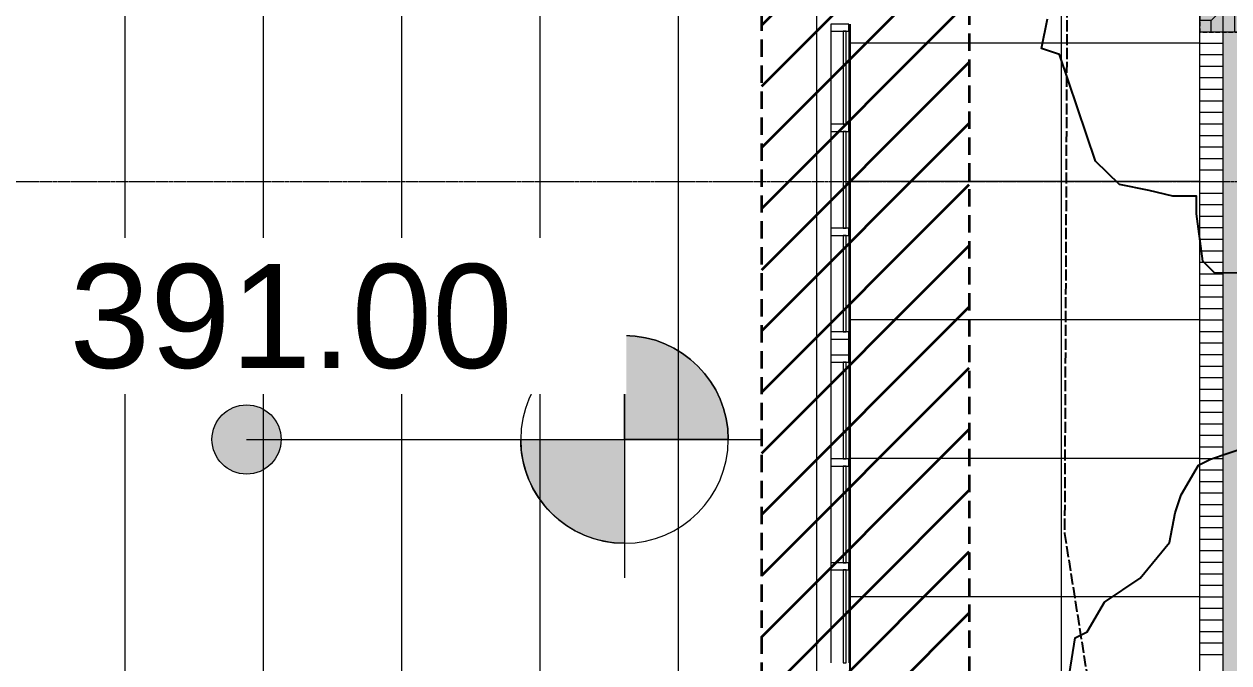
# Model space of a CAD drawing. Header units: inches. Extents: x 3268 to 7018, y 976 to 6708.
# Drawn here: x 5724.9 to 6143, y 1985.6 to 2207.1 of the extents above; entities that cross this region are included whole.
import ezdxf

# ---------------------------------------------------------------- set-up
doc = ezdxf.new("R2010")
doc.units = ezdxf.units.IN
doc.header["$MEASUREMENT"] = 0
for name, pattern in [('Grid Line 1_2_', [0.8749999999999999, 0.4999999999999999, -0.125, 0.125, -0.125]), ('IMPORT-DASHED _2_', [8.999999999999996, 5.999999999999998, -2.999999999999999]), ('IMPORT-DASHED4', [2.25, 1.5, -0.7499999999999998]), ('IMPORT-EASEMENT2', [4.799999999999999, 3.839999999999999, -0.9599999999999999])]:
    doc.linetypes.add(name, pattern=pattern)
for name, color, linetype, lineweight in [('0-landscaping', 1, 'Continuous', 25), ('A-DETL-GENF', 92, 'Continuous', 9), ('A-GLAZ-CURT', 52, 'Continuous', 9), ('A-GLAZ-CWMG', 51, 'Continuous', 9), ('C-ANNO-5FT-PED-ZONE', 130, 'Continuous', 25), ('C-BLDG', 3, 'Continuous', 25), ('C-ESMT-STBK', 4, 'IMPORT-DASHED _2_', 35), ('G-ANNO-DIMS', 111, 'Continuous', 9), ('L-MASK', 245, 'Continuous', 35), ('L-PVMT-BRCK-HATC', 252, 'Continuous', 15), ('L-PVMT-CONC-HATC', 252, 'Continuous', 15), ('L-SITE-TREE-GRAT', 250, 'Continuous', 13), ('S-GRID', 1, 'Continuous', 9), ('site_dwg', 8, 'Continuous', 9)]:
    doc.layers.add(name, color=color, linetype=linetype, lineweight=lineweight)
doc.layers.add('NPLT', color=200, linetype='Continuous', lineweight=13, plot=False)
doc.styles.add('Arial', font='arial.ttf', dxfattribs={"height": 36})

# ---------------------------------------------------------------- blocks, each defined once
blk = doc.blocks.new('System Panel - GLA-01 - Insulated Glass - Clear-7883307-Overall Retail Plan Opt 2')
at = {"layer": 'A-GLAZ-CURT'}
for p, q in [((16.125, -1.000000000000455), (-16.125, -1.000000000000455)), ((-16.125, -1.000000000000455), (-16.125, -1.999999999999545)), ((-16.125, -1.999999999999545), (16.125, -1.999999999999545)), ((16.125, -1.999999999999545), (16.125, -1.000000000000455))]:
    blk.add_line(p, q, dxfattribs=at)
blk = doc.blocks.new('Rectangular Mullion - 2_5_ x 6_ rectangular-7883235-Overall Retail Plan Opt 2')
at = {"layer": 'A-GLAZ-CWMG'}
for p, q in [((6004.876172864579, 2017.898582565582), (6004.876172864579, 1985.648582565567)), ((6011.126172864579, 2017.898582565582), (6011.126172864579, 1985.648582565567))]:
    blk.add_line(p, q, dxfattribs=at)
blk = doc.blocks.new('Rectangular Mullion - 2_5_ x 6_ rectangular-V105-Overall Retail Plan Opt 2')
at = {"layer": 'A-GLAZ-CWMG'}
for p, q in [((-2.49999999999909, 3), (0, 3)), ((-2.49999999999909, -2.99999999999767), (-2.49999999999909, 3)), ((0, 3), (0, -2.99999999999767)), ((-2.49999999999909, -3.250000000000454), (-2.49999999999909, -2.99999999999767)), ((0, -3.250000000000454), (-2.49999999999909, -3.250000000000454)), ((0, -2.99999999999767), (0, -3.250000000000454))]:
    blk.add_line(p, q, dxfattribs=at)
blk = doc.blocks.new('Rectangular Mullion - 2_5_ x 6_ rectangular-V106-Overall Retail Plan Opt 2')
at = {"layer": 'A-GLAZ-CWMG'}
for p, q in [((-1.250000000000909, 3), (1.250000000000909, 3)), ((-1.250000000000909, -3.000000000000231), (-1.250000000000909, 3)), ((1.250000000000909, 3), (1.250000000000909, -3.000000000000231)), ((-1.250000000000909, -3.250000000000454), (-1.250000000000909, -3.000000000000231)), ((1.250000000000909, -3.250000000000454), (-1.250000000000909, -3.250000000000454)), ((1.250000000000909, -3.000000000000231), (1.250000000000909, -3.250000000000454))]:
    blk.add_line(p, q, dxfattribs=at)
blk = doc.blocks.new('System Panel - GLA-01 - Insulated Glass - Clear-7883304-Overall Retail Plan Opt 2')
at = {"layer": 'A-GLAZ-CURT'}
for p, q in [((16.74999999999909, -0.9999999999990904), (-16.74999999999909, -0.9999999999990904)), ((-16.74999999999909, -0.9999999999990904), (-16.74999999999909, -1.999999999999545)), ((-16.74999999999909, -1.999999999999545), (16.74999999999909, -1.999999999999545)), ((16.74999999999909, -1.999999999999545), (16.74999999999909, -0.9999999999990904))]:
    blk.add_line(p, q, dxfattribs=at)
blk = doc.blocks.new('Rectangular Mullion - 2_5_ x 6_ rectangular-4447663-Overall Retail Plan Opt 2')
at = {"layer": 'A-GLAZ-CWMG'}
for p, q in [((-1.250000000000909, 3), (1.250000000000909, 3)), ((-1.250000000000909, -2.99999999999831), (-1.250000000000909, 3)), ((1.250000000000909, 3), (1.250000000000909, -2.99999999999831)), ((-1.250000000000909, -3.250000000000454), (-1.250000000000909, -2.99999999999831)), ((1.250000000000909, -3.250000000000454), (-1.250000000000909, -3.250000000000454)), ((1.250000000000909, -2.99999999999831), (1.250000000000909, -3.250000000000454))]:
    blk.add_line(p, q, dxfattribs=at)
blk = doc.blocks.new('Rectangular Mullion - 2_5_ x 6_ rectangular-7883295-Overall Retail Plan Opt 2')
at = {"layer": 'A-GLAZ-CWMG'}
for p, q in [((6004.876172864578, 2204.648582565581), (6004.876172864578, 2172.398582565581)), ((6011.126172864578, 2204.648582565581), (6011.126172864578, 2172.398582565581))]:
    blk.add_line(p, q, dxfattribs=at)
blk = doc.blocks.new('System Panel - Slab Edge Cover-8632108-Overall Retail Plan Opt 2')
at = {"layer": 'A-GLAZ-CURT'}
for p, q in [((2.749999999998181, -2.875000000000454), (-2.749999999998181, -2.875000000000454)), ((-2.749999999998181, -2.875000000000454), (-2.749999999998181, -3.124999999999545)), ((-2.749999999998181, -3.124999999999545), (2.749999999998181, -3.124999999999545)), ((2.749999999998181, -3.124999999999545), (2.749999999998181, -2.875000000000454))]:
    blk.add_line(p, q, dxfattribs=at)
blk = doc.blocks.new('Rectangular Mullion - 2_5_ x 6_ rectangular-7885454-Overall Retail Plan Opt 2')
at = {"layer": 'A-GLAZ-CWMG'}
for p, q in [((6004.876172864578, 2133.898582565583), (6004.876172864578, 2100.398582565583)), ((6011.126172864578, 2133.898582565583), (6011.126172864578, 2100.398582565583))]:
    blk.add_line(p, q, dxfattribs=at)
blk = doc.blocks.new('Rectangular Mullion - 2_5_ x 6_ rectangular-7882911-Overall Retail Plan Opt 2')
at = {"layer": 'A-GLAZ-CWMG'}
for p, q in [((6004.876172864579, 2617.898582565575), (6004.876172864579, 2612.39858256558)), ((6011.126172864579, 2617.898582565575), (6011.126172864579, 2612.39858256558))]:
    blk.add_line(p, q, dxfattribs=at)
blk = doc.blocks.new('Rectangular Mullion - 2_5_ x 6_ rectangular-7883299-Overall Retail Plan Opt 2')
at = {"layer": 'A-GLAZ-CWMG'}
for p, q in [((6004.876172864578, 2089.898582565581), (6004.876172864579, 2056.398582565581)), ((6011.126172864578, 2089.898582565581), (6011.126172864579, 2056.398582565581))]:
    blk.add_line(p, q, dxfattribs=at)
blk = doc.blocks.new('site_dwg_dec1-V201-Overall Retail Plan Opt 2')
at = {"layer": '0-landscaping', "color": 213, "flags": 128}
blk.add_lwpolyline([(-55.46164372381701, 107.1177861229539), (-49.00267481756622, 112.3947722131256), (-46.03880041719548, 111.6163731676811), (-38.42578059645916, 114.0545933585913), (-28.62915415534246, 112.7497124130227), (-18.05225993053011, 114.4095335631268), (-12.49820972054351, 118.6562997094611), (-8.753996910396948, 120.8426259771245), (-1.140948729644719, 123.2808212633813), (1.822939583016477, 122.5024952453991), (9.809728627376328, 119.1371744186822)], dxfattribs=at)
blk = doc.blocks.new('site_dwg_dec1-V202-Overall Retail Plan Opt 2')
at = {"layer": '0-landscaping', "color": 213, "flags": 128}
blk.add_lwpolyline([(-113.5068532183001, -17.10199426285248), (-117.6248491627784, -13.48485254158504), (-117.8740236475211, -9.615914829065103), (-111.6642575858829, -0.4699661230747551), (-108.9495437625925, 2.620645575184653), (-113.0675397062086, 6.237787295142424), (-116.2805885930362, 10.88512405573647), (-120.5231648285268, 16.43677114294632), (-121.021499889685, 24.17471959924523), (-115.9658553720876, 36.15941098107077), (-110.9101685853717, 48.14415048813907), (-113.0937468457092, 51.88722671996515), (-107.539738906457, 56.13394474226811)], dxfattribs=at)
blk = doc.blocks.new('site_dwg_tree_grate_pvr-V279-Overall Retail Plan Opt 2')
at = {"layer": 'L-MASK', "lineweight": 15}
blk.add_hatch(color=10, dxfattribs=at).paths.add_polyline_path([(-35.99999999999931, -4.774847184307872e-12), (36.00000000000136, 0.0657132932406057), (36.00000000000068, 47.99999999999454), (-35.99999999999863, 47.99999999999522), (-35.99999999999931, 0.00646107884608682)])
at = {"layer": 'L-PVMT-BRCK-HATC'}
h = blk.add_hatch(dxfattribs=at)
h.set_pattern_fill('FP_230', color=53, style=0, pattern_type=2)
h.set_pattern_definition([(135, (-28, 40), (-5.654025822367634, 4.440892098500626e-16), [11.995, -3.998]), (225, (-30.827, 42.827), (-5.654025822367634, -4.440892098500626e-16), [11.995, -3.998])])
h.paths.add_polyline_path([(-27.99999999627402, 8.000000000926546), (28.00000000186401, 8.000000000925864), (28.00000000186332, 39.99999999906321), (-28.00000000186196, 39.9999999990639)])
h.paths.add_polyline_path([(-6.000000005587252, 17.99999999999522), (-5.999999999998635, 29.99999999999522), (6.000000000000681, 29.99999999999454), (6.000000000000681, 17.99999999999522)])
at = {"layer": 'L-PVMT-BRCK-HATC', "color": 53}
for p, q in [((-24, 40.00000000186264), (-24, 47.99999999999999)), ((-19.99999999813735, 40.00000000046565), (-19.99999999813735, 47.99999999999999)), ((-16.00000000186264, 40.00000000046565), (-16.00000000186264, 47.99999999999999)), ((-12, 40.00000000046565), (-12, 47.99999999999999)), ((-7.999999998137354, 39.99999999906867), (-7.999999998137354, 47.99999999999999)), ((-4.000000001862644, 40.00000000046565), (-4.000000001862644, 47.99999999999999)), ((0, 39.99999999906867), (0, 47.99999999999999)), ((4.000000001862644, 40.00000000046565), (4.000000001862644, 47.99999999999999)), ((7.999999998137354, 39.99999999906867), (7.999999998137354, 47.99999999999999)), ((12, 40.00000000186264), (12, 47.99999999999999)), ((15.99999999627471, 39.99999999906867), (15.99999999627471, 47.99999999999999)), ((20.00000000372529, 40.00000000186264), (20.00000000372529, 47.99999999999999)), ((24, 39.99999999906867), (24, 47.99999999999999)), ((31.99999999813735, 44.00000000093132), (28.00000000186264, 40.00000000186264)), ((-28.00000001303851, 36.00000000139698), (-36.00000001117586, 36.00000000139698)), ((28.00000000186264, 35.99999999999999), (35.99050116064015, 35.99999999999999)), ((-28.00000001303851, 31.99999999953434), (-36.00000001117586, 31.99999999953434)), ((27.99999999627471, 32.00000000093132), (35.99155851730152, 32.00000000093132)), ((-28.00000001303851, 28.00000000046566), (-36.00000001117586, 28.00000000046566)), ((28.00000000186264, 28.00000000046566), (35.99261587396417, 28.00000000046566)), ((-28.00000001303851, 24), (-36.00000001117586, 24)), ((27.99999999627471, 24), (35.99367323062554, 24)), ((-28.00000001303851, 20.00000000093132), (-36.00000001117586, 20.00000000093132)), ((28.00000000186264, 20.00000000093132), (35.99473058728755, 20.00000000093132)), ((-28.00000001303851, 16.00000000046566), (-36.00000001117586, 16.00000000046566)), ((27.99999999627471, 15.99999999906868), (35.99578794394956, 15.99999999906868)), ((-28.00000001303851, 12), (-36.0000000167638, 12)), ((28.00000000186264, 12.00000000139698), (35.99684530061093, 12.00000000139698)), ((-24, 8.00000000093132), (-24, 0)), ((-19.99999999813735, 8.00000000093132), (-19.99999999813735, 0)), ((-16.00000000186264, 8.00000000093132), (-16.00000000186264, 0)), ((-12, 8.00000000093132), (-12, 0)), ((-7.999999998137354, 8.00000000093132), (-7.999999998137354, 0)), ((-4.000000001862644, 8.00000000093132), (-4.000000001862644, 0)), ((0, 8.00000000093132), (0, 0)), ((4.000000001862644, 8.00000000093132), (4.000000001862644, 0)), ((7.999999998137354, 8.00000000093132), (7.999999998137354, 0)), ((12, 8.00000000093132), (12, 0)), ((16.00000000186264, 8.00000000093132), (16.00000000186264, 0)), ((20.00000000372529, 8.00000000093132), (20.00000000372529, 0)), ((24, 7.999999999534338), (24, 0)), ((31.99999999254942, 3.999999987892806), (27.99999999068677, 7.999999991152435))]:
    blk.add_line(p, q, dxfattribs=at)
at = {"layer": 'L-PVMT-BRCK-HATC', "color": 53, "flags": 128}
for points in [[(-36.00000001117586, 44.00000000093132), (-32.00000001490115, 44.00000000093132), (-32.00000001490115, 47.99999999999999)], [(35.98944380406282, 40.00000000046088), (28.00000000186401, 40.00000000046088), (28.00000000186401, 48.0000000013922)], [(31.99999999813735, 47.99999999999999), (31.99999999813735, 44.00000000093132), (35.99999999999999, 44.00000000093132)], [(-32.00000001490115, 43.99999999953433), (-28.00000001303851, 40.00000000046565), (-36.00000001117586, 40.00000000046565)], [(35.99790265727392, 7.999999999528881), (28.00000000186332, 7.999999999528881), (28.00000000186332, 39.99999999906321), (-28.00000000186196, 39.9999999990639), (-28.00000000186128, 8.000000000927228), (28.00000000186401, 8.000000000925864), (28.00000000186332, -5.456968210637569e-12)], [(-32.00000000372528, 3.999999987892806), (-28.00000001303851, 8.00000000093132), (-36.00000001117586, 8.00000000093132)], [(-36.00000000558793, 3.999999987892806), (-32.00000000372528, 3.999999987892806), (-32.00000000372528, 0)], [(35.9989600139404, 3.999999985093381), (31.9999999925501, 3.999999985094064), (31.99999999255078, -1.257762960449327e-08)]]:
    blk.add_lwpolyline(points, dxfattribs=at)
for points in [[(-28.00000001303851, 47.99999999999999), (-28.00000001303851, 39.99999999906867)], [(-28.00000000745058, 0), (-28.00000000745058, 8.00000000093132)]]:
    blk.add_lwpolyline(points, close=True, dxfattribs=at)
at = {"layer": 'L-SITE-TREE-GRAT', "color": 253, "linetype": 'IMPORT-DASHED4'}
for p, q in [((0, 30), (0, 47.99999999860301)), ((36.00000000000136, 0.06569903631566375), (36.00000000000068, 39.99801013555042)), ((0, 18), (0, 0))]:
    blk.add_line(p, q, dxfattribs=at)
at = {"layer": 'L-SITE-TREE-GRAT', "color": 253}
blk.add_line((36.00000000000068, 39.99801013555042), (36.00000000000136, 0.06569903631566375), dxfattribs=at)
at = {"layer": 'L-SITE-TREE-GRAT', "color": 253, "linetype": 'IMPORT-DASHED4', "flags": 128}
blk.add_lwpolyline([(36.00000000000068, 39.99801013555042), (36.00000000000068, 47.99999999999454), (-35.99999999999863, 47.99999999999522), (-35.99999999999931, -4.774847184307872e-12), (36.00000000000136, -5.456968210637569e-12)], dxfattribs=at)
at = {"layer": 'L-SITE-TREE-GRAT', "color": 253, "flags": 128}
for points in [[(-35.99999999999863, 47.99999999999522), (36.00000000000068, 47.99999999999454), (36.00000000000068, 39.99801013555042)], [(36.00000000000136, -5.456968210637569e-12), (-35.99999999999931, -4.774847184307872e-12), (-35.99999999999863, 47.99999999999522)]]:
    blk.add_lwpolyline(points, dxfattribs=at)
blk.add_lwpolyline([(-6.000000005587935, 18), (5.999999999999999, 18), (5.999999999999999, 30), (-5.999999999999999, 30)], close=True, dxfattribs=at)
at = {"layer": 'NPLT', "color": 253}
for p, q in [((5.999999999999999, 30), (-6.000000005587935, 18)), ((-5.999999999999999, 30), (5.999999999999999, 18))]:
    blk.add_line(p, q, dxfattribs=at)
blk = doc.blocks.new('site_dwg_b1-12649367-Overall Retail Plan Opt 2')
at = {"layer": 'L-PVMT-BRCK-HATC', "color": 53}
blk.add_line((0, -7.990953345783054), (0, 0), dxfattribs=at)
blk = doc.blocks.new('site_dwg-12440225-Overall Retail Plan Opt 2')
at = {"layer": 'C-ESMT-STBK'}
h = blk.add_hatch(dxfattribs=at)
h.set_pattern_fill('FP_236', color=43, style=0, pattern_type=2)
h.set_pattern_definition([(41.19300000000002, (24349227.445, 9821790.73), (-9.878962955707756, 11.2874306606842), [])])
h.paths.add_polyline_path([(24340754.41764874, 9814238.256800799), (24341007.28369483, 9818038.207201697), (24340597.61508091, 9818336.289935663), (24339080.54507963, 9818175.041572), (24339041.04656363, 9818170.586227996), (24338991.68861391, 9818164.27902802), (24338951.70183868, 9818158.637384389), (24338912.96937073, 9818152.689061128), (24338874.36010189, 9818146.280125272), (24338835.87236292, 9818139.411975248), (24338797.50579851, 9818132.085986648), (24338766.50818425, 9818125.853604812), (24338766.89231019, 9818124.002092425), (24338807.18576453, 9818132.259389622), (24338846.06993594, 9818139.731584428), (24338885.04424, 9818146.727429258), (24338924.10287013, 9818153.245822722), (24338956.51865115, 9818158.316607647), (24338953.32382087, 9818110.342748318), (24338969.07279708, 9818112.710400388), (24339007.86497075, 9818118.055290567), (24339046.71994471, 9818122.92269113), (24339092.45343486, 9818128.037917001), (24340292.99008468, 9818255.650188034), (24340584.31472673, 9818286.605874758), (24340934.68922023, 9818031.666679043), (24340687.3560084, 9814314.861073798), (24339595.34670922, 9814726.863514047), (24339587.50957331, 9814715.68687136), (24338715.45843181, 9815327.180653278), (24338691.60180446, 9815293.158049863), (24339013.48739237, 9815068.288049085), (24339549.36884944, 9814692.907733086), (24340725.61240819, 9814249.124683892)])
h.paths.add_polyline_path([(24338722.46981283, 9815337.179779818), (24338763.80719084, 9815396.132170605), (24338658.92817304, 9815468.79891386), (24338617.74228099, 9815409.741564125), (24338722.19139668, 9815337.372683933)])
at = {"layer": 'L-PVMT-BRCK-HATC'}
h = blk.add_hatch(dxfattribs=at)
h.set_pattern_fill('FP_246', color=53, style=0, pattern_type=2)
h.set_pattern_definition([(41.19300000000002, (24339643.438, 9814490.821), (0.375403592299723, 5.641549445222338), [11.995, -3.998]), (131.193, (24339646.447, 9814493.454), (0.3754035922997256, 5.641549445222338), [11.995, -3.998])])
h.paths.add_polyline_path([(24340842.61156637, 9814238.452556908), (24340984.35666168, 9814229.184970476), (24340985.08184925, 9814240.21984118), (24340898.39369201, 9814245.988042098), (24340909.54769063, 9814413.617360279), (24340996.23584811, 9814407.849159222), (24340998.60055943, 9814443.24651553), (24340950.68406565, 9814446.44756464), (24340955.48330994, 9814518.28743695), (24341003.37655815, 9814515.087940758), (24340908.34010612, 9814623.673321547), (24340920.54392031, 9814806.352176938), (24340880.57637491, 9814809.011604065), (24340848.51520066, 9814327.176090272)])
at = {"layer": 'C-ANNO-5FT-PED-ZONE', "color": 213, "linetype": 'IMPORT-EASEMENT2', "flags": 128}
blk.add_lwpolyline([(24341173.43156312, 9817974.569704888), (24341064.86211379, 9817879.53891328), (24341058.60739409, 9817785.539047208), (24341020.66169335, 9817759.050960105), (24341002.73584636, 9817494.243455587), (24341098.03372912, 9817385.653583419), (24341049.7296923, 9816657.855822798), (24340942.84306337, 9816588.119622858), (24340903.15724013, 9815991.696087312), (24340997.75345884, 9815877.316419568), (24340956.93820208, 9815281.87627089), (24340851.85462972, 9815190.060175546), (24340840.21389879, 9815028.451841284), (24340816.31959692, 9814987.856953233), (24340807.91752753, 9814861.58536387), (24340828.33680849, 9814837.590900285), (24340814.20948071, 9814639.141274119), (24340820.32276781, 9814572.244142456), (24340784.23728234, 9814041.25000657), (24340346.67693986, 9814070.985885575), (24339654.20889217, 9814556.549067944), (24339621.08674325, 9814593.99079329), (24339537.64412129, 9814651.844636435), (24339442.83972673, 9814690.826514924), (24339354.14331621, 9814753.02102556), (24339330.46229357, 9814798.298159737), (24339230.23757831, 9814867.973883716), (24339182.6163684, 9814867.152440649), (24339131.69313189, 9814915.47795062), (24338893.2467398, 9815077.690702066), (24338651.59712844, 9815247.640438044), (24338560.99241732, 9815303.182211477)], dxfattribs=at)
at = {"layer": 'C-BLDG', "color": 213}
blk.add_line((24340736.80801213, 9814596.844424374), (24340751.68001037, 9814820.350182291), dxfattribs=at)
at = {"layer": 'C-ESMT-STBK', "color": 43}
for p, q in [((24341007.27473861, 9818038.206394771), (24340754.40937513, 9814238.266251713)), ((24340705.4252711, 9814586.531122888), (24340741.08919988, 9815122.471643819))]:
    blk.add_line(p, q, dxfattribs=at)
at = {"layer": 'L-PVMT-BRCK-HATC', "color": 53, "flags": 128}
for points in [[(24340880.57707674, 9814809.022151684), (24340842.61156641, 9814238.452556906), (24340834.63844604, 9814238.983085673)], [(24340908.34010612, 9814623.673321547), (24340920.54392031, 9814806.352176938), (24340880.57637491, 9814809.011604065), (24340842.61156636, 9814238.452556908), (24340984.35666168, 9814229.184970476), (24340985.08184925, 9814240.21984118), (24340898.393692, 9814245.988042098), (24340909.54769063, 9814413.617360279), (24340996.2358481, 9814407.849159222), (24340998.60055944, 9814443.24651553), (24340950.68406564, 9814446.447564637), (24340955.48330993, 9814518.28743695), (24341003.37234423, 9814515.100916594)]]:
    blk.add_lwpolyline(points, dxfattribs=at)
at = {"layer": 'L-PVMT-CONC-HATC', "color": 53}
for p, q in [((24340792.53330918, 9814811.0407764), (24340751.24337784, 9814813.788194645)), ((24340872.34958505, 9814805.729828054), (24340792.53330918, 9814811.0407764)), ((24340789.34621878, 9814763.146701036), (24340748.05652109, 9814765.894103734)), ((24340869.16272823, 9814757.835737148), (24340789.34621878, 9814763.146701036)), ((24340786.15912837, 9814715.252625676), (24340744.86966434, 9814718.000012826)), ((24340865.97587141, 9814709.941646243), (24340786.15912837, 9814715.252625676)), ((24340782.97203796, 9814667.358550314), (24340741.6828076, 9814670.105921915)), ((24340862.78901459, 9814662.047555339), (24340782.97203796, 9814667.358550314)), ((24340779.78494756, 9814619.464474948), (24340738.49595085, 9814622.211831005)), ((24340859.60195636, 9814614.153477827), (24340779.78494756, 9814619.464474948))]:
    blk.add_line(p, q, dxfattribs=at)
at = {"layer": 'L-PVMT-CONC-HATC', "color": 53, "flags": 128}
for points in [[(24340810.97856645, 9813883.407517424), (24341079.49527819, 9817918.8457369), (24341096.7375669, 9818177.973708384)], [(24340761.14013512, 9813857.37360203), (24340780.70351875, 9814151.384449093), (24340979.00650612, 9817131.606608108)]]:
    blk.add_lwpolyline(points, dxfattribs=at)
at = {"xscale": 1.5, "yscale": 1.5, "zscale": 1.5, "rotation": 37.81158375857705}
for name, p in [('site_dwg_dec1-V202-Overall Retail Plan Opt 2', (24340999.18217026, 9814849.959616816)), ('site_dwg_dec1-V201-Overall Retail Plan Opt 2', (24340976.93204089, 9814514.697129939))]:
    blk.add_blockref(name, p, dxfattribs=at)
for name, p, rotation in [('site_dwg_tree_grate_pvr-V279-Overall Retail Plan Opt 2', (24340922.88773906, 9814842.275841026), 86.17804898976385), ('site_dwg_b1-12649367-Overall Retail Plan Opt 2', (24340880.32270542, 9814805.199299283), 266.1931696254707), ('site_dwg_b1-12649367-Overall Retail Plan Opt 2', (24340880.05713402, 9814801.20812504), 266.1931696254707), ('site_dwg_b1-12649367-Overall Retail Plan Opt 2', (24340879.79156262, 9814797.216950798), 266.1931696254707), ('site_dwg_b1-12649367-Overall Retail Plan Opt 2', (24340879.52599121, 9814793.225776557), 266.1931696254707), ('site_dwg_b1-12649367-Overall Retail Plan Opt 2', (24340879.26041981, 9814789.234602315), 266.1931696254707), ('site_dwg_b1-12649367-Overall Retail Plan Opt 2', (24340878.99484841, 9814785.243428072), 266.1931696254707), ('site_dwg_b1-12649367-Overall Retail Plan Opt 2', (24340878.72927701, 9814781.25225383), 266.1931696254707), ('site_dwg_b1-12649367-Overall Retail Plan Opt 2', (24340878.46370561, 9814777.261079587), 266.1931696254707), ('site_dwg_b1-12649367-Overall Retail Plan Opt 2', (24340877.93256281, 9814769.278731104), 266.1931696254707), ('site_dwg_b1-12649367-Overall Retail Plan Opt 2', (24340878.19813421, 9814773.269905346), 266.1931696254707), ('site_dwg_b1-12649367-Overall Retail Plan Opt 2', (24340877.66699141, 9814765.28755686), 266.1931696254707), ('site_dwg_b1-12649367-Overall Retail Plan Opt 2', (24340877.40142, 9814761.296382619), 266.1931696254707), ('site_dwg_b1-12649367-Overall Retail Plan Opt 2', (24340877.1358486, 9814757.305208378), 266.1931696254707), ('site_dwg_b1-12649367-Overall Retail Plan Opt 2', (24340876.8702772, 9814753.314034136), 266.1931696254707), ('site_dwg_b1-12649367-Overall Retail Plan Opt 2', (24340876.6047058, 9814749.322859893), 266.1931696254707), ('site_dwg_b1-12649367-Overall Retail Plan Opt 2', (24340876.3391344, 9814745.331685651), 266.1931696254707), ('site_dwg_b1-12649367-Overall Retail Plan Opt 2', (24340876.073563, 9814741.34051141), 266.1931696254707), ('site_dwg_b1-12649367-Overall Retail Plan Opt 2', (24340875.8079916, 9814737.349337168), 266.1931696254707), ('site_dwg_b1-12649367-Overall Retail Plan Opt 2', (24340875.54242019, 9814733.358162925), 266.1931696254707), ('site_dwg_b1-12649367-Overall Retail Plan Opt 2', (24340875.27684879, 9814729.366988683), 266.1931696254707), ('site_dwg_b1-12649367-Overall Retail Plan Opt 2', (24340875.01127739, 9814725.375814442), 266.1931696254707), ('site_dwg_b1-12649367-Overall Retail Plan Opt 2', (24340874.74570599, 9814721.384640198), 266.1931696254707), ('site_dwg_b1-12649367-Overall Retail Plan Opt 2', (24340874.48013459, 9814717.393465957), 266.1931696254707), ('site_dwg_b1-12649367-Overall Retail Plan Opt 2', (24340874.21456319, 9814713.402291713), 266.1931696254707), ('site_dwg_b1-12649367-Overall Retail Plan Opt 2', (24340873.94899179, 9814709.411117472), 266.1931696254707), ('site_dwg_b1-12649367-Overall Retail Plan Opt 2', (24340873.68342039, 9814705.41994323), 266.1931696254707), ('site_dwg_b1-12649367-Overall Retail Plan Opt 2', (24340873.41784898, 9814701.428768989), 266.1931696254707), ('site_dwg_b1-12649367-Overall Retail Plan Opt 2', (24340873.15227758, 9814697.437594745), 266.1931696254707), ('site_dwg_b1-12649367-Overall Retail Plan Opt 2', (24340872.88670618, 9814693.446420504), 266.1931696254707), ('site_dwg_b1-12649367-Overall Retail Plan Opt 2', (24340872.62113478, 9814689.455246262), 266.1931696254707), ('site_dwg_b1-12649367-Overall Retail Plan Opt 2', (24340872.08999198, 9814681.472897777), 266.1931696254707), ('site_dwg_b1-12649367-Overall Retail Plan Opt 2', (24340872.35556338, 9814685.46407202), 266.1931696254707), ('site_dwg_b1-12649367-Overall Retail Plan Opt 2', (24340871.82442058, 9814677.481723536), 266.1931696254707), ('site_dwg_b1-12649367-Overall Retail Plan Opt 2', (24340871.55884917, 9814673.490549294), 266.1931696254707), ('site_dwg_b1-12649367-Overall Retail Plan Opt 2', (24340871.29327777, 9814669.499375053), 266.1931696254707), ('site_dwg_b1-12649367-Overall Retail Plan Opt 2', (24340871.02770637, 9814665.50820081), 266.1931696254707), ('site_dwg_b1-12649367-Overall Retail Plan Opt 2', (24340870.76213497, 9814661.517026566), 266.1931696254707), ('site_dwg_b1-12649367-Overall Retail Plan Opt 2', (24340870.49656357, 9814657.525852324), 266.1931696254707), ('site_dwg_b1-12649367-Overall Retail Plan Opt 2', (24340870.23099216, 9814653.534678083), 266.1931696254707), ('site_dwg_b1-12649367-Overall Retail Plan Opt 2', (24340869.96542076, 9814649.543503841), 266.1931696254707), ('site_dwg_b1-12649367-Overall Retail Plan Opt 2', (24340869.69984936, 9814645.552329598), 266.1931696254707), ('site_dwg_b1-12649367-Overall Retail Plan Opt 2', (24340869.43427796, 9814641.561155356), 266.1931696254707), ('site_dwg_b1-12649367-Overall Retail Plan Opt 2', (24340869.16870656, 9814637.569981115), 266.1931696254707), ('site_dwg_b1-12649367-Overall Retail Plan Opt 2', (24340868.90313516, 9814633.578806873), 266.1931696254707), ('site_dwg_b1-12649367-Overall Retail Plan Opt 2', (24340868.63756376, 9814629.58763263), 266.1931696254707), ('site_dwg_b1-12649367-Overall Retail Plan Opt 2', (24340868.37199236, 9814625.596458388), 266.1931696254707), ('site_dwg_b1-12649367-Overall Retail Plan Opt 2', (24340868.10642095, 9814621.605284147), 266.1931696254707), ('site_dwg_b1-12649367-Overall Retail Plan Opt 2', (24340867.84084955, 9814617.614109905), 266.1931696254707), ('site_dwg_b1-12649367-Overall Retail Plan Opt 2', (24340867.57527815, 9814613.622935662), 266.1931696254707), ('site_dwg_b1-12649367-Overall Retail Plan Opt 2', (24340867.30970675, 9814609.63176142), 266.1931696254707), ('site_dwg_b1-12649367-Overall Retail Plan Opt 2', (24340867.04413535, 9814605.640587177), 266.1931696254707), ('site_dwg_b1-12649367-Overall Retail Plan Opt 2', (24340866.77856395, 9814601.649412936), 266.1931696254707), ('site_dwg_b1-12649367-Overall Retail Plan Opt 2', (24340866.24742115, 9814593.66706445), 266.1931696254707), ('site_dwg_b1-12649367-Overall Retail Plan Opt 2', (24340866.51299255, 9814597.658238694), 266.1931696254707)]:
    blk.add_blockref(name, p, dxfattribs=dict(rotation=rotation))
blk = doc.blocks.new('Spot Elevations - Spot Elevation - Target Filled-49714-Overall Retail Plan Opt 2')
at = {"layer": 'G-ANNO-DIMS'}
h = blk.add_hatch(color=256, dxfattribs=at)
edge = h.paths.add_edge_path()
edge.add_line((1.249000902703301e-16, 0), (-0.09374999999999985, 0))
edge.add_arc((5.724587470723462e-16, -3.434752482434078e-16), 0.09375000000000037, 90.00000000000063, 180.0000000000002, ccw=False)
edge.add_line((1.249000902703301e-16, 0.09375000000000007), (1.249000902703301e-16, 0))
h = blk.add_hatch(color=256, dxfattribs=at)
edge = h.paths.add_edge_path()
edge.add_line((1.249000902703301e-16, 0), (0.09375000000000029, 0))
edge.add_arc((2.289834988289385e-16, 6.245004513516504e-17), 0.09374999999999996, 269.99999999999955, 359.99999999999966, ccw=False)
edge.add_line((1.249000902703301e-16, -0.09375), (1.249000902703301e-16, 0))
at = {"layer": 'G-ANNO-DIMS', "lineweight": 20}
for p, q in [((-2.706168622523819e-16, 0.1243846875261664), (-2.706168622523819e-16, -0.125)), ((1.249000902703301e-16, 0), (1.249000902703301e-16, 0.09375000000000007)), ((0.1250000000000001, 7.067913962433002e-16), (-0.1249999999999998, 7.067913962433002e-16)), ((-0.09374999999999985, 0), (1.249000902703301e-16, 0)), ((1.249000902703301e-16, 0), (1.249000902703301e-16, -0.09375)), ((0.09375000000000029, 0), (1.249000902703301e-16, 0))]:
    blk.add_line(p, q, dxfattribs=at)
blk.add_circle((1.249000902703301e-16, 0), 0.09375000000000007, dxfattribs=at)
for centre, radius, start, end in [((5.724587470723462e-16, -3.434752482434078e-16), 0.09375000000000037, 90.00000000000026, 179.9999999999999), ((2.289834988289385e-16, 6.245004513516504e-17), 0.09374999999999996, 269.9999999999992, 359.9999999999993)]:
    blk.add_arc(centre, radius, start, end, dxfattribs=at)

msp = doc.modelspace()

# ---------------------------------------------------------------- hatches: boundary and pattern name
at = {"layer": 'A-DETL-GENF'}
h = msp.add_hatch(dxfattribs=at)
h.set_pattern_fill('FP_275', style=0, pattern_type=2)
h.set_pattern_definition([(90, (0, 0), (-48, 2.939152317953648e-15), [])])
h.paths.add_polyline_path([(5718.250343047518, 1938.522752748519), (5754.750343047554, 1938.522752748519), (5754.750343047554, 1970.522752748496), (6005.126172864584, 1970.522752748495), (6005.126172864585, 2222.398582565567), (6036.87534304752, 2222.398582565567), (6036.87534304752, 2255.898582565566), (6005.126172864584, 2255.898582565566), (6005.126172864584, 2507.898582565588), (5194.312843047544, 2507.898582565592), (5194.312843047543, 1970.522752748496), (5430.250343047494, 1970.522752748495), (5430.250343047494, 1938.773582565584), (5466.750343047518, 1938.773582565584), (5466.750343047518, 1970.52275274852), (5718.250343047518, 1970.522752748519), (5718.250343047518, 1953.076470883642)])
at = {"layer": 'G-ANNO-DIMS'}
h = msp.add_hatch(color=256, dxfattribs=at)
edge = h.paths.add_edge_path()
edge.add_arc((5802.107685474867, 2063.128351746846), 12, 0, 360)

# ---------------------------------------------------------------- linework, layer by layer
for p, q in [((5802.107685474867, 2063.128351746846), (5886.487228714139, 2063.128351746846)), ((5886.487228714139, 2063.128351746846), (5933.244390216844, 2063.128351746846))]:
    msp.add_line(p, q, dxfattribs=at)
msp.add_circle((5802.107685474867, 2063.128351746846), 12, dxfattribs=at)
at = {"layer": 'S-GRID', "linetype": 'Grid Line 1_2_'}
msp.add_line((6788.078166544339, 2152.494618260216), (3651.417394664897, 2152.494618260227), dxfattribs=at)

# ---------------------------------------------------------------- block references
at = {"layer": 'A-GLAZ-CURT', "rotation": 90.00000000000018}
for name, p in [('System Panel - GLA-01 - Insulated Glass - Clear-7883307-Overall Retail Plan Opt 2', (6008.126172864578, 2188.523582565574)), ('System Panel - GLA-01 - Insulated Glass - Clear-7883304-Overall Retail Plan Opt 2', (6008.126172864578, 2153.148582565582)), ('System Panel - GLA-01 - Insulated Glass - Clear-7883304-Overall Retail Plan Opt 2', (6008.126172864578, 2117.148582565583)), ('System Panel - Slab Edge Cover-8632108-Overall Retail Plan Opt 2', (6008.126172864578, 2095.148582565582)), ('System Panel - GLA-01 - Insulated Glass - Clear-7883304-Overall Retail Plan Opt 2', (6008.126172864579, 2073.148582565581)), ('System Panel - GLA-01 - Insulated Glass - Clear-7883304-Overall Retail Plan Opt 2', (6008.126172864579, 2037.148582565581)), ('System Panel - GLA-01 - Insulated Glass - Clear-7883307-Overall Retail Plan Opt 2', (6008.126172864579, 2001.773582565574))]:
    msp.add_blockref(name, p, dxfattribs=at)
at = {"layer": 'A-GLAZ-CWMG', "extrusion": (0, 0, -1), "rotation": 89.99999999999982}
for name, p in [('Rectangular Mullion - 2_5_ x 6_ rectangular-V105-Overall Retail Plan Opt 2', (-6008.126172864578, 2207.148582565567)), ('Rectangular Mullion - 2_5_ x 6_ rectangular-4447663-Overall Retail Plan Opt 2', (-6008.126172864578, 2171.148582565581)), ('Rectangular Mullion - 2_5_ x 6_ rectangular-V106-Overall Retail Plan Opt 2', (-6008.126172864578, 2135.148582565583)), ('Rectangular Mullion - 2_5_ x 6_ rectangular-4447663-Overall Retail Plan Opt 2', (-6008.126172864578, 2099.148582565583)), ('Rectangular Mullion - 2_5_ x 6_ rectangular-4447663-Overall Retail Plan Opt 2', (-6008.126172864578, 2091.148582565581)), ('Rectangular Mullion - 2_5_ x 6_ rectangular-4447663-Overall Retail Plan Opt 2', (-6008.126172864579, 2055.148582565581)), ('Rectangular Mullion - 2_5_ x 6_ rectangular-V106-Overall Retail Plan Opt 2', (-6008.126172864579, 2019.148582565581))]:
    msp.add_blockref(name, p, dxfattribs=at)
at = {"layer": 'A-GLAZ-CWMG'}
for name, p in [('Rectangular Mullion - 2_5_ x 6_ rectangular-7883295-Overall Retail Plan Opt 2', (0, 0)), ('Rectangular Mullion - 2_5_ x 6_ rectangular-7885454-Overall Retail Plan Opt 2', (0, 35.99999999999999)), ('Rectangular Mullion - 2_5_ x 6_ rectangular-7885454-Overall Retail Plan Opt 2', (0, 0)), ('Rectangular Mullion - 2_5_ x 6_ rectangular-7882911-Overall Retail Plan Opt 2', (0, -519.999999999999)), ('Rectangular Mullion - 2_5_ x 6_ rectangular-7883299-Overall Retail Plan Opt 2', (0, 0)), ('Rectangular Mullion - 2_5_ x 6_ rectangular-7883299-Overall Retail Plan Opt 2', (0, -35.99999999988608)), ('Rectangular Mullion - 2_5_ x 6_ rectangular-7883235-Overall Retail Plan Opt 2', (0, 0))]:
    msp.add_blockref(name, p, dxfattribs=at)
at = {"layer": 'G-ANNO-DIMS', "lineweight": 20, "extrusion": (0, 0, -1), "xscale": 383.9999999999998, "yscale": 383.9999999999998, "zscale": 383.9999999999998}
msp.add_blockref('Spot Elevations - Spot Elevation - Target Filled-49714-Overall Retail Plan Opt 2', (-5933.244390216841, 2063.128351746844), dxfattribs=at)
at = {"layer": 'site_dwg', "color": 53, "lineweight": 15, "rotation": 3.810000000000009}
msp.add_blockref('site_dwg-12440225-Overall Retail Plan Opt 2', (-23628768.691637, -11408316.78144797), dxfattribs=at)

# ---------------------------------------------------------------- next in the draw order: texts
at = {"layer": 'G-ANNO-DIMS', "insert": (5740.667427878318, 2123.941085267943), "char_height": 36, "width": 184.2318507890961, "attachment_point": 1, "line_spacing_factor": 0.9417779076525876, "style": 'Arial', "bg_fill": 3, "box_fill_scale": 1.25, "bg_fill_color": 256, "bg_fill_true_color": 13158600, "bg_fill_transparency": 0}
msp.add_mtext('391.00', dxfattribs=at)

doc.saveas('drawing.dxf')
